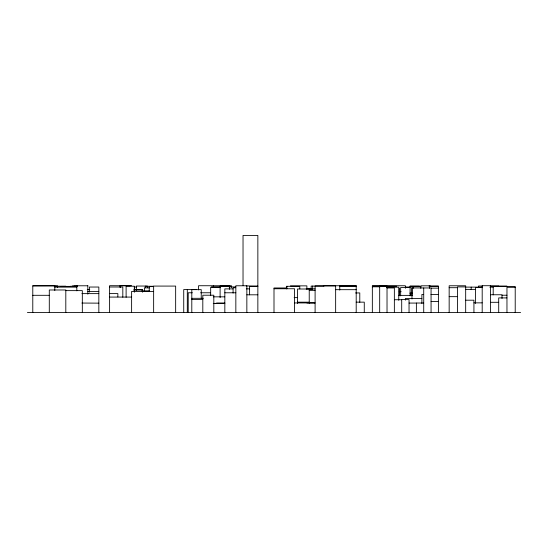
<?xml version="1.0" encoding="UTF-8"?>
<svg xmlns="http://www.w3.org/2000/svg" width="548" height="548" viewBox="0 0 548 548"><rect width="100%" height="100%" fill="white"/><g stroke="black" fill="none" stroke-linecap="round" stroke-linejoin="round"><path stroke-width="0.82" d="M131.616 285.672L120.012 285.672L120.012 287.351M87.831 285.782L76.816 285.782L76.816 290.803M130.123 285.775L109.6 285.693L109.6 312.579M323.32 285.714L356.2 285.741L356.2 312.579M32.784 285.912L57.554 285.857L57.554 287.529M290.44 285.864L306.88 285.864L306.88 289.207M430.118 285.809L420.809 285.809L420.809 288.317M72.418 285.974L77.371 285.974M246.299 285.919L257.855 286.022M339.76 285.919L356.2 285.919M419.528 285.988L410.089 285.988L410.089 295.879M482.596 286.015L478.52 286.015L478.52 287.673M490.446 286.001L498.707 286.001M74.069 286.104L77.371 286.104M323.971 286.077L311.154 286.077L311.154 289.495M339.76 286.097L356.2 286.097M428.961 286.111L438.4 286.07L438.4 312.579M54.252 286.214L65.808 286.186M70.528 286.241L76.816 286.241M372.345 286.2L385.552 286.2M429.605 286.227L438.4 286.227M490.446 286.152L506.962 286.166M146.295 286.262L153.639 286.262M220.789 286.323L231.4 286.323M387.025 286.289L396.752 286.289M410.089 286.371L419.528 286.371M498.707 286.282L506.962 286.282M61.088 286.385L70.528 286.385M257.855 286.426L249.6 286.426L249.6 294.865M153.365 286.611L149.234 286.611L149.234 291.639M421.008 286.631L412.014 286.631L412.014 295.838M372.345 286.796L379.682 286.796M211.432 286.926L220.591 286.926M229.064 286.926L235.839 286.926M465.677 286.912L457.422 286.912L457.422 312.579M109.6 287.001L122.814 287.001L122.814 297.228M134.068 287.008L136.514 287.008M405.369 287.015L410.089 287.015M54.8 287.125L76.816 287.125M465.677 287.111L482.192 287.138M489.809 287.138L493.2 287.138M220.111 287.262L210.672 287.262L210.672 295.701M386.381 287.268L398.766 287.193L398.766 300.29M515.216 287.323L506.962 287.323L506.962 312.579M482.192 287.405L475.582 287.405L475.582 303.462M410.089 287.529L400.656 287.529L400.656 295.879M235.565 287.741L233.085 287.741L233.085 293.118M449.161 287.7L457.422 287.7M149.357 287.892L144.391 287.892L144.391 291.296M387.025 287.96L394.361 287.96L394.361 312.579M285.741 287.981L274 287.981L274 312.579M431.324 288.145L438.4 288.145M274 288.748L294.55 288.748L294.55 312.579M246.299 288.851L249.6 288.851M306.236 288.851L311.874 288.851M233.085 288.885L224.831 288.885L224.831 312.579M315.107 288.906L309.23 288.906L309.23 303.181M312.689 289.008L297.489 289.008L297.489 303.441M465.677 289.385L475.582 289.385M87.276 289.488L89.756 289.488M196.129 289.563L183.731 289.563L183.731 312.579M335.65 289.68L356.2 289.68M134.37 289.687L142.631 289.687L142.631 292.235M133.63 289.988L142.631 289.988M309.23 290.372L315.1 290.372M65.808 290.632L82.323 290.632L82.323 312.579M141.802 290.83L149.234 290.83M153.639 291.413L131.616 291.413L131.616 312.579M87.831 291.515L98.839 291.515M399.225 291.68L401.122 291.68M192.369 292.769L188.217 292.769L188.217 312.579M200.657 292.769L210.603 292.769M224.831 292.776L235.839 292.776M355.577 292.94L359.783 292.94L359.783 302.332M409.856 293.159L412.302 293.159M81.899 293.625L98.839 293.625M109.6 293.605L117.854 293.605L117.854 296.9M423.536 294.44L421.885 294.44L421.885 303.51M430.968 294.44L438.4 294.44M246.847 294.81L257.855 294.81M490.446 294.756L502.009 294.756L502.009 298.53M502.009 295.228L506.962 295.228M32.784 295.31L49.293 295.31M398.766 295.379L411.98 295.379M449.161 296.66L457.422 296.66M213.268 296.838L224.831 296.838M109.6 297.078L131.616 297.078M294.132 297.626L297.489 297.626M506.962 297.906L498.707 297.906L498.707 312.579M191.8 298.311L203.363 298.311M421.885 298.502L405.369 298.502L405.369 300.16M191.8 299.461L202.808 299.461M394.361 299.729L401.705 299.729M465.677 300.201L473.931 300.201L473.931 312.579M431.064 301.414L438.4 301.414M297.489 302.181L309.23 302.181M356.2 302.154L364.269 302.154L364.269 312.579M490.446 302.297L498.707 302.297M306.88 302.921L315.1 302.921L294.55 302.941M473.931 302.859L482.192 302.859M216.57 302.989L224.831 302.989M423.72 303.023L416.384 303.023L416.384 312.579M81.899 303.051L98.839 303.147M409.041 303.071L416.384 303.071M213.268 303.373L216.57 303.373M213.816 303.51L224.831 303.51M27.4 312.579L520.6 312.579M515.216 312.579L515.216 286.453L493.2 286.453L493.2 294.879M490.446 312.579L490.446 285.707L482.192 285.707L482.192 312.579M471.184 287.138L471.184 289.68M465.677 312.579L465.677 285.768L449.161 285.768L449.161 312.579M431.064 312.579L431.064 287.96L411.98 287.933L411.98 298.982M429.605 285.809L429.605 288.317M423.72 287.96L423.72 312.579M413.548 286.631L413.548 288.303M410.63 293.159L410.63 295.687M409.041 312.579L409.041 299.537L401.705 299.537L401.705 312.579M405.369 288.269L405.369 285.755L372.345 285.714L372.345 312.579M399.355 288.166L399.355 295.742M387.025 312.579L387.025 286.083L379.682 286.083L379.682 312.579M339.76 285.714L339.76 290.084M335.65 312.579L335.65 285.912L315.1 285.912L315.1 312.579M312.689 286.077L312.689 289.495M299.79 288.844L299.79 286.303L286.385 286.303L286.385 288.844M286.899 286.303L286.899 288.844M257.855 312.579L257.855 235.421L243.031 235.421L243.031 285.446M246.847 312.579L246.847 285.775L235.839 285.775L235.839 312.579M231.434 287.44L231.434 285.761L198.554 285.727L198.554 289.926M229.544 289.33L229.544 286.008L220.111 286.008L220.111 297.633M213.816 312.579L213.816 295.214L202.808 295.214L202.808 312.579M213.378 285.727L213.378 287.44M201.239 298.139L201.239 289.639L191.8 289.639L191.8 312.579M187.306 289.563L187.306 312.579M175.655 312.579L175.655 286.083L153.639 286.083L153.639 312.579M147.344 287.755L147.344 286.042L136.377 286.042L136.377 290.324M145.302 286.042L145.302 287.755M134.37 292.235L134.37 286.22L126.115 286.22L126.115 297.276M134.226 288.81L134.226 290.509M120.608 285.672L120.608 287.351M98.839 312.579L98.839 287.036L89.399 287.036L89.399 292.139M87.831 285.748L87.831 294.153M65.808 312.579L65.808 289.981L49.293 289.981L49.293 312.579M54.8 290.522L54.8 285.748L32.784 285.748L32.784 312.579"/></g></svg>
